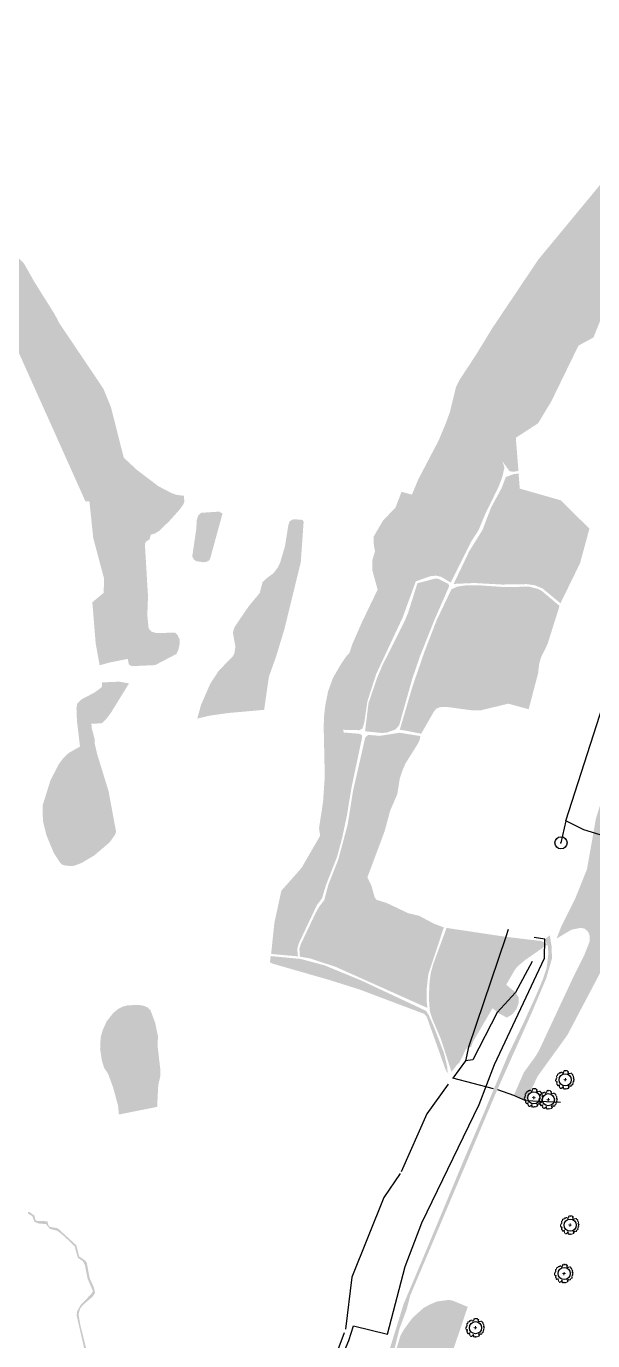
# Model space of a CAD drawing. Header units: metres. Extents: x 372109 to 376137, y 236217 to 239160.
# Drawn here: x 373158 to 373717, y 237739 to 239036 of the extents above; entities that cross this region are included whole.
import ezdxf

# ---------------------------------------------------------------- set-up
doc = ezdxf.new("R2010")
doc.units = ezdxf.units.M
doc.header["$MEASUREMENT"] = 0
doc.header["$PDMODE"] = 32
doc.header["$PDSIZE"] = 12
for name, color, linetype, lineweight, true_color in [('Natural ... Tree Symbols', 96, 'Continuous', 5, 0x008000), ('Natural ... Trees', 96, 'Continuous', 25, 0x008000), ('Natural ... Water', 176, 'Continuous', 25, 0x000080), ('Natural ... Woodland', 96, 'Continuous', 25, 0x008000), ('Paths ... Roads', 56, 'Continuous', 25, 0x808000), ('Services ... Water Lines', 5, 'Continuous', 25, 0x0000ff), ('Services ... Water Points', 5, 'Continuous', 25, 0x0000ff)]:
    doc.layers.add(name, color=color, linetype=linetype, lineweight=lineweight, true_color=true_color)

# ---------------------------------------------------------------- blocks, each defined once
blk = doc.blocks.new('Tree')
at = {"layer": 'Natural ... Tree Symbols', "linetype": 'ByBlock'}
for p, q in [((-1.5, 0), (1.5, 0)), ((0, -1.5), (0, 1.5))]:
    blk.add_line(p, q, dxfattribs=at)
blk.add_lwpolyline([(-1, -7.7), (-1.2, -7.3), (-1.2, -6.9), (-1.6, -7.1), (-2, -7.1), (-2, -7.9), (-2.3, -8.3), (-2.8, -8.2), (-2.9, -8.6), (-3.1, -9), (-3.5, -9.1), (-3.8, -9.1), (-4.3, -8.7), (-4.3, -8.3), (-4.7, -8.1), (-5, -7.7), (-4.9, -7.1), (-5.3, -6.9), (-5.5, -6.5), (-5.3, -6.1), (-5.1, -5.7), (-5.5, -5.6), (-5.9, -5.8), (-6.1, -6.2), (-6.5, -6.5), (-6.9, -6.3), (-7.2, -5.9), (-7.1, -5.5), (-7.5, -5.4), (-7.9, -5.2), (-8, -4.7), (-7.8, -4.4), (-7.6, -4), (-8, -4.1), (-8.1, -3.7), (-8, -3.3), (-7.6, -3), (-7.8, -2.5), (-8.3, -2.7), (-8.7, -2.8), (-8.9, -2.4), (-8.9, -2), (-9.3, -1.8), (-9.4, -1.4), (-9.4, -0.9), (-9, -0.5), (-8.7, -0.5), (-9, -0.1), (-9.1, 0.3), (-8.9, 0.7), (-8.5, 0.9), (-8.3, 1.3), (-8.3, 1.7), (-8.3, 1.8), (-8.7, 2.2), (-8.8, 2.6), (-8.9, 3), (-8.5, 3.3), (-8, 3.6), (-8, 4), (-8, 4.4), (-7.8, 4.8), (-7.6, 5.2), (-7.1, 5.2), (-6.7, 5.2), (-6.5, 5.7), (-6.5, 6), (-6.2, 6.4), (-5.8, 6.6), (-5.5, 6.5), (-5.2, 6.1), (-5.1, 6.5), (-5, 6.9), (-4.6, 7.1), (-4.2, 7.2), (-3.8, 7.1), (-3.6, 6.3), (-3.5, 6.3), (-3.1, 6.5), (-2.8, 6.4), (-2.7, 6.4), (-2.4, 6.8), (-2.4, 7.2), (-2.1, 7.6), (-1.7, 7.8), (-2.1, 8), (-2.2, 8.4), (-1.9, 8.8), (-1.5, 9.1), (-1.2, 9.2), (-0.8, 9.2), (-0.4, 8.8), (-0.4, 8.4), (-0.1, 8.8), (0.3, 9.1), (0.8, 9.2), (1.2, 9.1), (1.5, 8.6), (1.4, 8.2), (1.8, 8.4), (2.2, 8.5), (2.6, 8.1), (2.2, 7.7), (2.6, 7.7), (2.2, 7.3), (1.8, 7), (2.4, 7.2), (2.2, 6.7), (2.6, 6.3), (3, 6.3), (3.5, 6.2), (3.7, 6.6), (4.2, 6.7), (4.6, 7), (4.8, 6.6), (5.4, 7), (5.8, 6.9), (6, 6.4), (5.9, 6), (6.5, 6), (6.9, 5.8), (7.1, 5.4), (6.9, 5), (7.1, 4.6), (7.5, 4.6), (7.4, 4.2), (8, 3.8), (8.2, 3.3), (8, 2.9), (8.1, 2.5), (7.6, 2.2), (8, 1.8), (8.5, 1.7), (8.9, 1.4), (8.7, 1), (8.4, 0.6), (7.9, 0.4), (8.4, 0.2), (8.8, -0.2), (8.7, -0.6), (8.1, -1.1), (7.8, -1.2), (8.3, -1.2), (8.3, -1.6), (7.8, -1.9), (8.1, -2.3), (7.6, -2.6), (8.1, -3), (8.2, -3.4), (8, -3.8), (7.5, -4), (7.4, -4.4), (6.9, -4.4), (6.8, -4.9), (6.9, -5.3), (6.5, -5.7), (6.1, -5.8), (5.4, -6.1), (5.3, -5.6), (5.3, -5.2), (4.7, -5.7), (4.2, -5.8), (3.8, -5.9), (3.5, -6.3), (4.1, -6.2), (4.2, -6.7), (3.7, -7.2), (4.4, -6.9), (4.7, -7.3), (4.4, -7.8), (4, -8), (3.5, -8.4), (3.1, -8.4), (2.6, -8.8), (2, -8.9), (1.6, -8.8), (1.3, -8.4), (1.2, -8.9), (0.8, -9.3), (0.4, -9.3), (0.1, -9), (0.1, -8.6), (-0.3, -9), (-0.8, -9.2), (-1.2, -9), (-1.3, -8.5), (-1.3, -8.1)], close=True, dxfattribs=at)

msp = doc.modelspace()

# ---------------------------------------------------------------- hatches: boundary and pattern name
at = {"layer": 'Natural ... Water', "transparency": 33554687}
msp.add_hatch(color=256, dxfattribs=at).paths.add_polyline_path([(373324.8, 237426.4), (373325.7, 237424.3), (373329.7, 237420.8), (373329.6, 237420), (373341.4, 237385.3), (373347.7, 237373.5), (373357.6, 237358.5), (373356, 237357.5), (373340.9, 237382.4), (373330.5, 237408.2), (373276.4, 237534.4), (373263.6, 237544.8), (373256.4, 237561.9), (373247.2, 237591), (373240.3, 237614.6), (373245.2, 237629), (373246.1, 237638), (373245.4, 237641.9), (373242.7, 237651.8), (373231, 237683.8), (373214.8, 237732.4), (373207.7, 237763.6), (373208.1, 237767.5), (373211.7, 237774), (373222.4, 237785), (373223.8, 237787.5), (373218.4, 237800.1), (373215.8, 237813.5), (373213.9, 237816.9), (373208.9, 237820.5), (373205.7, 237831.8), (373194.6, 237842.4), (373188.5, 237847.2), (373181.3, 237849), (373177.3, 237853.8), (373170.7, 237854.1), (373166.1, 237855.9), (373163.8, 237861.6), (373159.7, 237864), (373159.8, 237865.6), (373160.9, 237865.8), (373166.1, 237862), (373166.9, 237858), (373168.4, 237856.9), (373178.8, 237856.5), (373179.8, 237852.5), (373181.4, 237851), (373189.2, 237849.5), (373207.4, 237832.8), (373210.2, 237821.8), (373216.4, 237817.5), (373217.7, 237815.5), (373220.5, 237800.5), (373224.7, 237791.2), (373225.8, 237786.5), (373225.5, 237784.9), (373223.2, 237781.9), (373213.6, 237773.5), (373211, 237769.9), (373209.6, 237764.8), (373211.2, 237754.8), (373217.3, 237730.1), (373242.7, 237657), (373247.3, 237640.9), (373247.4, 237631.4), (373246.1, 237624.5), (373242.7, 237614.5), (373246.8, 237601.4), (373254.9, 237572), (373262, 237555.5), (373264.3, 237548), (373275.5, 237538.6), (373279.8, 237533.5)], flags=0)
at = {"layer": 'Natural ... Woodland', "transparency": 33554687}
for points in [[(373399.8, 238120.4), (373403, 238151), (373409.9, 238182.8), (373429.9, 238205.4), (373448.2, 238237.1), (373447.1, 238244.4), (373451.1, 238270.6), (373452.8, 238295.5), (373451.8, 238341.3), (373451.9, 238353.2), (373453.2, 238365.1), (373456, 238379.5), (373460.9, 238393), (373468.8, 238406.5), (373474.1, 238414.3), (373477, 238417.2), (373480.1, 238426.4), (373489.3, 238447.4), (373505, 238480.1), (373499.9, 238498.7), (373499.8, 238509.2), (373502.4, 238518), (373501.3, 238523.6), (373500.9, 238532.1), (373510.5, 238548.6), (373522.6, 238560.9), (373528.6, 238576.7), (373538.9, 238573.9), (373545.2, 238589), (373565.2, 238627.2), (373571.9, 238643.2), (373576.3, 238655.1), (373582.4, 238680), (373585.8, 238687), (373602.5, 238712.4), (373618.5, 238738.6), (373663.7, 238805.9), (373752.3, 238913), (373802.5, 238969.1), (373832.5, 238989.5), (373870.9, 239011.9), (373894.8, 239034), (373899.8, 239036.2), (373907.5, 239033.7), (373933.4, 239016.1), (373927.2, 239000), (373914.4, 238987.9), (373900.9, 238976.9), (373890.3, 238964.5), (373869.4, 238932.3), (373849, 238912.7), (373833.7, 238892.9), (373826.4, 238881.1), (373820.2, 238868.3), (373815.9, 238863.3), (373807.1, 238856.4), (373797.4, 238846.6), (373786.3, 238837), (373769.2, 238827.9), (373763.3, 238822.7), (373749.2, 238816.7), (373745.7, 238813), (373742.7, 238806.8), (373743, 238798.8), (373727.8, 238763.2), (373725.9, 238748.2), (373718.2, 238729), (373703.4, 238721), (373676.5, 238665.8), (373663.5, 238644.3), (373641.5, 238630), (373644.1, 238597.2), (373638.7, 238596.4), (373635.2, 238597.1), (373628.3, 238606.7), (373630.3, 238600.6), (373628.1, 238591.1), (373624.2, 238581), (373611.5, 238555.2), (373604.6, 238538.6), (373597.3, 238527.4), (373577.2, 238487), (373568, 238492.6), (373562.9, 238493.9), (373556.9, 238493.3), (373542.7, 238488.2), (373529.6, 238452.3), (373503.6, 238396.8), (373494.9, 238369.8), (373491.9, 238349.2), (373490.1, 238343), (373486.9, 238341.3), (373470.9, 238341.7), (373471.6, 238339), (373486.6, 238337.8), (373489.3, 238336.7), (373489.8, 238334.8), (373479.2, 238284.7), (373474.6, 238256.8), (373469.9, 238234.7), (373465, 238216.5), (373454.1, 238188.7), (373450, 238175.2), (373444.9, 238168.4), (373427, 238130.6), (373425.6, 238125.3), (373426.3, 238118)], [(373285.3, 238405.6), (373262.4, 238404.5), (373259.2, 238406.2), (373258.2, 238411.7), (373239.8, 238408), (373230.4, 238405.4), (373226.5, 238427), (373223.2, 238467.6), (373234.4, 238476.9), (373234.8, 238490.9), (373224.1, 238531), (373220.3, 238567.2), (373216.4, 238567.2), (373112, 238799.9), (373130.2, 238810.5), (373137.7, 238812), (373144.1, 238810.9), (373150, 238807.7), (373155.5, 238802.4), (373165.7, 238784.3), (373186, 238751.9), (373190.4, 238743.4), (373234.1, 238678.5), (373241.6, 238660.2), (373254.2, 238610.4), (373267.3, 238598.2), (373288.4, 238582.2), (373301.8, 238575.2), (373306.2, 238573.7), (373313.6, 238572.7), (373314.1, 238567.2), (373313.2, 238564.5), (373309.8, 238559.5), (373299.3, 238547.8), (373289.2, 238538), (373285.4, 238535.7), (373281, 238534.3), (373279.8, 238529.9), (373276, 238527.2), (373275.1, 238525.1), (373278.2, 238473.2), (373277.5, 238455.1), (373278.8, 238441.7), (373281.4, 238438.8), (373286.2, 238437.1), (373305, 238437.7), (373307.6, 238434.9), (373309.5, 238430.7), (373309.5, 238426.6), (373308.2, 238420.7), (373306.3, 238416.6)], [(373631.7, 238591.3), (373639, 238594), (373644.2, 238594.8), (373645.4, 238579.8), (373685.8, 238568.3), (373714.2, 238540.3), (373705, 238506.3), (373685.6, 238466.6), (373668.1, 238481.1), (373660.3, 238484.4), (373652.3, 238485.5), (373628, 238485.1), (373600.5, 238486.6), (373580.1, 238485.7), (373595.5, 238518), (373608.6, 238539), (373617, 238561), (373627.4, 238580.2)], [(373348.4, 238557.1), (373351.8, 238555.3), (373339.5, 238510.4), (373338.4, 238508.8), (373335.5, 238507.4), (373332.8, 238507.1), (373325.8, 238508.2), (373323.1, 238510.2), (373321.9, 238512.9), (373325.9, 238540.1), (373326.4, 238549.1), (373327.6, 238552.9), (373330.7, 238555.9)], [(373430.8, 238548.9), (373431.9, 238547), (373429.1, 238507.2), (373412.9, 238441), (373404.8, 238414.3), (373397.6, 238394.1), (373392.9, 238361.4), (373357.7, 238358.3), (373339.2, 238355.7), (373326.9, 238352.8), (373330.5, 238366.1), (373339.7, 238387.2), (373348, 238399.9), (373362, 238414.4), (373363.5, 238417.1), (373364.5, 238423.9), (373362, 238437.8), (373363.8, 238443.3), (373377.6, 238463.6), (373388.6, 238476.8), (373391.2, 238487.1), (373394.9, 238491), (373402.2, 238496.3), (373406, 238501.4), (373408.7, 238506.7), (373413.5, 238523), (373416.8, 238543.7), (373418, 238547.2), (373420.3, 238549), (373422.7, 238549.6)], [(373492.6, 238340.2), (373496, 238368.1), (373504.5, 238392.9), (373509.7, 238405.3), (373532, 238449.7), (373535.1, 238457.2), (373544.3, 238486.4), (373561.9, 238491), (373564.9, 238490.7), (373574.8, 238485.8), (373575.6, 238483.9), (373575, 238481.9), (373560.8, 238449.4), (373547.2, 238415.3), (373539.4, 238392.7), (373526.2, 238345.9), (373522.3, 238341.9), (373513.9, 238338.9), (373508.8, 238338.6)], [(373684.7, 238464), (373672.9, 238426.5), (373666.4, 238413.1), (373664.6, 238407), (373663.5, 238397.5), (373654.2, 238362), (373634.1, 238367.5), (373606.3, 238360.8), (373596.6, 238361.1), (373573.3, 238364.3), (373566.4, 238364), (373562.9, 238362.5), (373560.4, 238359.4), (373548, 238337.8), (373530.6, 238341.3), (373526.8, 238341.4), (373539.3, 238384), (373551.1, 238418.3), (373563.4, 238450.1), (373577.9, 238480.4), (373584.1, 238483.2), (373592.5, 238484.3), (373606.8, 238484.2), (373630.5, 238482.6), (373654.6, 238483), (373663.6, 238480.7), (373667, 238478.9)], [(373259.4, 238387.5), (373241.7, 238358.7), (373236.3, 238351.6), (373232.3, 238348), (373222.3, 238347.8), (373222.5, 238343.7), (373225.6, 238332.2), (373225.4, 238328.9), (373227.8, 238318.2), (373239.2, 238281.2), (373246.7, 238240.8), (373245.3, 238237.6), (373240.2, 238230.5), (373225, 238217.6), (373212.5, 238210.2), (373205.3, 238207.5), (373201.7, 238207.1), (373195.5, 238207.9), (373193.3, 238208.7), (373191, 238211.1), (373185, 238220.3), (373177.8, 238237.8), (373174.4, 238251.8), (373174, 238266.8), (373181.9, 238291.9), (373190.2, 238308), (373194.9, 238314.2), (373200.1, 238319), (373211, 238325.1), (373208, 238350.5), (373207.5, 238363.1), (373208.4, 238367.8), (373212.8, 238371.9), (373225.4, 238378.5), (373231.9, 238383.3), (373232.9, 238384.9), (373232.8, 238388.5), (373249.9, 238389.2)], [(373495.8, 238336.7), (373507.1, 238335.7), (373526.7, 238338.8), (373547.2, 238335.5), (373546.5, 238331.5), (373544.8, 238328.1), (373532.6, 238308.6), (373529.7, 238302), (373526.9, 238293.6), (373524.4, 238278.1), (373517.4, 238261.9), (373511.9, 238241.5), (373494.9, 238196.1), (373499, 238187.5), (373501.9, 238176.7), (373503.8, 238173.9), (373513.8, 238170.8), (373535.3, 238160.6), (373546, 238158.1), (373560.6, 238150.3), (373570.4, 238146.6), (373555.1, 238100.4), (373553.3, 238084.5), (373553.3, 238074.3), (373554.2, 238067.1), (373463.5, 238107.7), (373438.1, 238116), (373428.2, 238117.7), (373427.7, 238125.5), (373429.1, 238130), (373443.7, 238160.7), (373447.4, 238167.2), (373452.3, 238173.6), (373456.3, 238188.7), (373466.2, 238213.8), (373475.4, 238248.1), (373480.8, 238281.8), (373492.8, 238334.2)], [(373651.3, 237975.4), (373639.4, 237980.5), (373649.4, 238003.4), (373661.3, 238019.8), (373664.6, 238025.5), (373699, 238099.1), (373709, 238118.9), (373714.5, 238133), (373714.6, 238138.1), (373713, 238142.2), (373710.1, 238145.1), (373705.8, 238146.2), (373696.6, 238144.4), (373681.7, 238135.5), (373686.1, 238146.8), (373700, 238174.6), (373711.8, 238204), (373720.6, 238254), (373726, 238271.3), (373728.8, 238284.3), (373729.2, 238291.8), (373734.9, 238304.4), (373749.5, 238302.9), (373786.3, 238295.3), (373829, 238284.4), (373814.7, 238253.2), (373786.8, 238196.1), (373790, 238197.2), (373812.1, 238240.4), (373815, 238224.5), (373818.2, 238218.4), (373824, 238215.4), (373836.9, 238214.2), (373836.9, 238211.9), (373855.7, 238212.9), (373853.4, 238205.2), (373854.2, 238200.1), (373850, 238198.3), (373835.9, 238198.8), (373828.7, 238196.4), (373818.5, 238190.7), (373796.3, 238175.7), (373792.8, 238174.3), (373788.3, 238173.9), (373778.7, 238178.3), (373773.8, 238179), (373769.6, 238177.7), (373762.9, 238172.7), (373755.2, 238162), (373746, 238140.2), (373731.4, 238114.3), (373692.4, 238040.3), (373663.3, 238000)], [(373594.8, 238028.3), (373592.3, 238026.6), (373585.7, 238012.9), (373583.9, 238011.6), (373578, 238004), (373567.4, 238036.7), (373559.2, 238055.7), (373556.6, 238063.8), (373555.6, 238077.2), (373556.3, 238093.3), (373557.6, 238102.1), (373560, 238110.7), (373573.1, 238146.1), (373631.6, 238137.3), (373666.2, 238133.2), (373670.4, 238131.6), (373672.7, 238129.7), (373651.3, 238114.8), (373643, 238107.9), (373640.6, 238104.8), (373632, 238090), (373641.2, 238082.5), (373644.4, 238077.4), (373644.2, 238071.6), (373642.1, 238065.8), (373637.7, 238060.5), (373632.6, 238057.6), (373623.2, 238062.6), (373618.6, 238067), (373599.1, 238033.6), (373597.4, 238028.7)], [(373399.4, 238118.3), (373428.8, 238115.5), (373452.5, 238109.2), (373489.1, 238094.1), (373552.7, 238064.3), (373555.2, 238060.6), (373560.8, 238047.9), (373570.5, 238022.7), (373573.9, 238008.3), (373574.1, 238002.7), (373572.2, 238006), (373553.5, 238058.4), (373551.1, 238061.2), (373486.9, 238085.4), (373457.7, 238094.6), (373401, 238110.9), (373398.6, 238112.1)], [(373249.4, 237961.9), (373248.6, 237970.7), (373243.7, 237988.6), (373238.8, 238002), (373234.9, 238007.9), (373232.7, 238014.6), (373230.9, 238026.8), (373231.4, 238037.9), (373233.3, 238044.9), (373237.3, 238053.8), (373244, 238062.3), (373248.8, 238066.2), (373253.6, 238068.6), (373258.3, 238069.7), (373269.1, 238070.1), (373273.7, 238069.3), (373277.7, 238067.6), (373280.5, 238065.1), (373285.3, 238052.3), (373288, 238039.1), (373287.7, 238029.1), (373290.4, 238005.9), (373290.4, 238000), (373288.3, 237990.9), (373287.2, 237969.4)], [(373479.9, 237546.8), (373517.4, 237600.8), (373535.7, 237642.8), (373528.9, 237643.9), (373524.5, 237645.9), (373521.6, 237649.1), (373520, 237654.5), (373520.5, 237676.6), (373522.3, 237684), (373525.5, 237690.4), (373526.6, 237694.9), (373523.4, 237714.9), (373523.1, 237724.2), (373523.8, 237731), (373527.5, 237743.5), (373530.9, 237749.5), (373539.3, 237761), (373550.2, 237770.8), (373556.7, 237774.4), (373563.6, 237777.3), (373575.6, 237778.9), (373580.3, 237777.7), (373594, 237772), (373566.1, 237689.4), (373556.1, 237667.5), (373544.7, 237647.5), (373564.5, 237636.6), (373524.2, 237544.1)]]:
    msp.add_hatch(color=256, dxfattribs=at).paths.add_polyline_path(points, flags=0)
at = {"layer": 'Paths ... Roads', "transparency": 33554687}
msp.add_hatch(color=256, dxfattribs=at).paths.add_polyline_path([(373295.6, 237264.8), (373288.1, 237275.9), (373293.3, 237276.6), (373296.8, 237278.2), (373298.8, 237279.8), (373318.1, 237303.8), (373331.8, 237321), (373348.7, 237344.1), (373359.7, 237361.3), (373360, 237371), (373361.7, 237372.7), (373364.8, 237371), (373371.2, 237382.8), (373378.4, 237399.7), (373399.2, 237448.3), (373417.5, 237487.4), (373425.5, 237504.6), (373436.7, 237530.1), (373465.1, 237597), (373496.1, 237666.9), (373515.5, 237725.7), (373530.7, 237774.9), (373548.5, 237817), (373591.5, 237920.2), (373608.8, 237960.7), (373633.7, 238020.3), (373649.8, 238053.8), (373661.9, 238080.4), (373668.3, 238095.7), (373672, 238106.8), (373673.6, 238120.2), (373673.3, 238127.6), (373670.3, 238135), (373675.1, 238138.8), (373676.9, 238127.6), (373677.2, 238115.9), (373671.5, 238096.2), (373657.1, 238062.1), (373622.5, 237984.8), (373537.2, 237783.2), (373533.6, 237769.2), (373526.5, 237750.2), (373518.3, 237717), (373507.2, 237684.5), (373491.7, 237646.4), (373474.9, 237611.3), (373450, 237550.6), (373421.6, 237486.1), (373400.1, 237440.1), (373382.4, 237398.8), (373370.3, 237372.9), (373365, 237362.6), (373344.4, 237330.5), (373320.4, 237300.8), (373302.5, 237278), (373298.5, 237274.1), (373295.9, 237269.8)], flags=0)

# ---------------------------------------------------------------- linework, layer by layer
at = {"layer": 'Natural ... Trees'}
for p in [(373690.3, 237996.2), (373659.3, 237978.4), (373673.6, 237976.5), (373695.1, 237852.7), (373689.2, 237804.9), (373601.6, 237751.4)]:
    msp.add_point(p, dxfattribs=at)
at = {"layer": 'Natural ... Water'}
for points in [[(373633.8, 238144.4), (373631.6, 238137.3), (373594.8, 238028.3), (373591.9, 238014.8)], [(373657.5, 238112.8), (373641.2, 238082.5), (373623.2, 238062.6), (373599, 238016), (373591.9, 238014.8)], [(373591.9, 238014.8), (373579.4, 237997.9)], [(373574.6, 237991.8), (373553.7, 237962.6), (373528.4, 237905.4)], [(373619.5, 237987.1), (373579.4, 237997.9)], [(373685.7, 237973.7), (373651.3, 237975.4), (373639.4, 237980.5), (373623.8, 237986.2)], [(373527.2, 237903.8), (373511.2, 237879.8), (373479.4, 237801.4), (373473.1, 237749.9)], [(373472, 237746.5), (373446.8, 237679.5)]]:
    msp.add_lwpolyline(points, dxfattribs=at)
at = {"layer": 'Services ... Water Lines'}
for points in [[(373865.6, 238146.6), (373858.4, 238177.1), (373851.2, 238200.2), (373839.2, 238200.7), (373814.6, 238208.5), (373770.8, 238224), (373708.6, 238243), (373690.8, 238251.8), (373727.6, 238365.3), (373758.1, 238444), (373764.9, 238462), (373796.1, 238509.8), (373816.1, 238548.9), (373828.1, 238583.3), (373852.9, 238635.2), (373862.7, 238660.8)], [(373690.8, 238251.8), (373686.1, 238230.1)], [(373295.6, 237296.8), (373325.1, 237335.1), (373350.8, 237374.2), (373374.7, 237427.9), (373387.1, 237449.1), (373419.6, 237537.4), (373435.7, 237576.4), (373424, 237632), (373457.6, 237693.2), (373476.4, 237738.8), (373481.3, 237753.4), (373514.7, 237744.9), (373532.2, 237811.7), (373548.8, 237855.1), (373605.4, 237971.7), (373620.5, 238011.2), (373669.8, 238116.1), (373670.3, 238135.1), (373659.5, 238136.6)]]:
    msp.add_lwpolyline(points, dxfattribs=at)
at = {"layer": 'Services ... Water Points'}
msp.add_point((373686.1, 238230.1), dxfattribs=at)

# ---------------------------------------------------------------- block references
at = {"layer": 'Natural ... Tree Symbols', "rotation": 355}
for p in [(373690.3, 237996.2), (373659.3, 237978.4), (373673.6, 237976.5), (373695.1, 237852.7), (373689.2, 237804.9), (373601.6, 237751.4)]:
    msp.add_blockref('Tree', p, dxfattribs=at)

doc.saveas('drawing.dxf')
